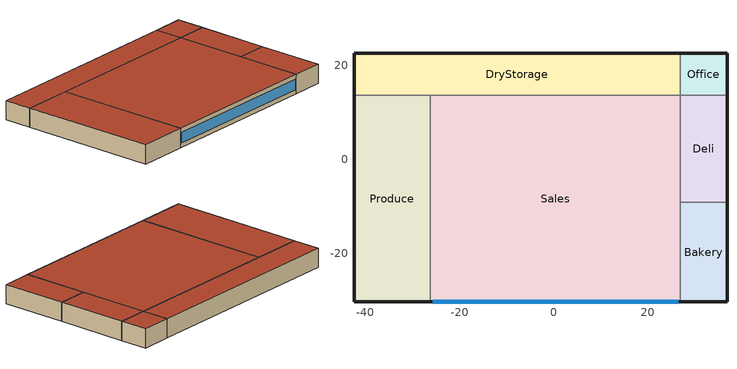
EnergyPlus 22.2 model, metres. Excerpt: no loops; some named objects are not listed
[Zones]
Bakery
 floor ground (ext-slab): 36.79,-9.13 36.79,-30.24 26.89,-30.24 26.89,-9.13 z0
 wall outside (Mass Non-res Ext Wall): 26.89,-30.24 36.79,-30.24 36.79,-9.13 z0:6.1
 wall to Sales (int-walls): 26.89,-9.13 26.89,-30.24 z0:6.1
 wall to Deli (int-walls): 36.79,-9.13 26.89,-9.13 z0:6.1
 roof outside (IEAD Non-res Roof): 26.89,-9.13 26.89,-30.24 36.79,-30.24 36.79,-9.13 z6.1
Sales
 floor ground (ext-slab): 26.89,13.58 26.89,-30.24 -26.17,-30.24 -26.17,13.58 z0
 wall outside (Mass Non-res Ext Wall): -26.17,-30.24 26.89,-30.24 z0:6.1
 wall to Deli (int-walls): 26.89,-9.13 26.89,13.58 z0:6.1
 wall to DryStorage (int-walls): 26.89,13.58 -26.17,13.58 z0:6.1
 wall to Produce (int-walls): -26.17,13.58 -26.17,-30.24 z0:6.1
 window (Window Non-res Fixed): -25.69,-30.24 26.41,-30.24 z1.37:4.73
 roof outside (IEAD Non-res Roof): -26.17,13.58 -26.17,-30.24 26.89,-30.24 26.89,13.58 z6.1
Deli
 floor ground (ext-slab): 36.79,13.58 36.79,-9.13 26.89,-9.13 26.89,13.58 z0
 wall outside (Mass Non-res Ext Wall): 36.79,-9.13 36.79,13.58 z0:6.1
 wall to Office (int-walls): 36.79,13.58 26.89,13.58 z0:6.1
 roof outside (IEAD Non-res Roof): 26.89,13.58 26.89,-9.13 36.79,-9.13 36.79,13.58 z6.1
DryStorage
 floor ground (ext-slab): 26.89,22.55 26.89,13.58 -42.4,13.58 -42.4,22.55 z0
 wall outside (Mass Non-res Ext Wall): 26.89,22.55 -42.4,22.55 -42.4,13.58 z0:6.1
 wall to Office (int-walls): 26.89,13.58 26.89,22.55 z0:6.1
 wall to Produce (int-walls): -42.4,13.58 -26.17,13.58 z0:6.1
 roof outside (IEAD Non-res Roof): -42.4,22.55 -42.4,13.58 26.89,13.58 26.89,22.55 z6.1
Office
 floor ground (ext-slab): 36.79,22.55 36.79,13.58 26.89,13.58 26.89,22.55 z0
 wall outside (Mass Non-res Ext Wall): 36.79,13.58 36.79,22.55 26.89,22.55 z0:6.1
 roof outside (IEAD Non-res Roof): 26.89,22.55 26.89,13.58 36.79,13.58 36.79,22.55 z6.1
Produce
 floor ground (ext-slab): -26.17,13.58 -26.17,-30.24 -42.4,-30.24 -42.4,13.58 z0
 wall outside (Mass Non-res Ext Wall): -42.4,13.58 -42.4,-30.24 -26.17,-30.24 z0:6.1
 roof outside (IEAD Non-res Roof): -42.4,13.58 -42.4,-30.24 -26.17,-30.24 -26.17,13.58 z6.1
[Building]
Ref Bldg SuperMarket New2004_v1.3_5.0: North Axis {deg}=0; Terrain=City; Loads Convergence Tolerance Value {W}=0.04; Temperature Convergence Tolerance Value {deltaC}=0.2; Solar Distribution=FullInteriorAndExterior; Maximum Number of Warmup Days=25; Minimum Number of Warmup Days=6
[Site:Location]
USA CA-LOS ANGELES: Latitude {deg}=33.92; Longitude {deg}=-118.4; Time Zone {hr}=-8; Elevation {m}=32
[SizingPeriod:DesignDay] Day of Month=21; Humidity Condition Type=Wetbulb; Barometric Pressure {Pa}=100941; Rain Indicator=No; Snow Indicator=No; Daylight Saving Time Indicator=No; Solar Model Indicator=ASHRAEClearSky
Name | Month | Day Type | Maximum Dry-Bulb Temperature {C} | Daily Dry-Bulb Temperature Range {deltaC} | Wetbulb or DewPoint at Maximum Dry-Bulb {C} | Wind Speed {m/s} | Wind Direction {deg} | Sky Clearness
LOS_ANGELES Ann Htg 99.6% Condns DB | 1 | WinterDesignDay | 6.6 | 0 | 6.6 | 2.5 | 80 | 0
LOS_ANGELES Ann Clg .4% Condns WB=>MDB | 8 | SummerDesignDay | 25.5 | 6 | 21.1 | 4.2 | 250 | 1
[Site:WaterMainsTemperature]
Calculation Method=CORRELATION; Annual Average Outdoor Air Temperature {C}=16.64; Maximum Difference In Monthly Average Outdoor Air Temperatures {deltaC}=6.8
[Site:GroundTemperature:BuildingSurface]
20.133, 20.114, 20.098, 20.195, 20.555, 20.958, 22.367, 22.7, 22.775, 21.957, 20.592, 20.216
[Construction]
Mass Non-res Ext Wall: 1IN Stucco, 8IN Concrete HW, Mass NonRes Wall Insulation, 1/2IN Gypsum
IEAD Non-res Roof: Roof Membrane, IEAD NonRes Roof Insulation, Metal Decking
ext-slab: HW CONCRETE
int-walls: 1/2IN Gypsum, 1/2IN Gypsum
Window Non-res Fixed: NonRes Fixed Assembly Window
InteriorFurnishings: Std Wood 6inch
[Material] Thermal Absorptance=0.9
Name | Roughness | Thickness {m} | Conductivity {W/m-K} | Density {kg/m3} | Specific Heat {J/kg-K} | Solar Absorptance | Visible Absorptance
Mass NonRes Wall Insulation | MediumRough | 0.0365395 | 0.049 | 265 | 836.8 | 0.7 | 0.7
IEAD NonRes Roof Insulation | MediumRough | 0.124663 | 0.049 | 265 | 836.8 | 0.7 | 0.7
Std Wood 6inch | MediumSmooth | 0.15 | 0.12 | 540 | 1210 | 0.7 | 0.7
1/2IN Gypsum | Smooth | 0.0127 | 0.16 | 784.9 | 830 | 0.92 | 0.92
1IN Stucco | Smooth | 0.0253 | 0.6918 | 1858 | 837 | 0.92 | 0.92
8IN CONCRETE HW | Rough | 0.2032 | 1.311 | 2240 | 836.8 | 0.7 | 0.7
HW CONCRETE | Rough | 0.1016 | 1.311 | 2240 | 836.8 | 0.7 | 0.7
Roof Membrane | VeryRough | 0.0095 | 0.16 | 1121.29 | 1460 | 0.7 | 0.7
Metal Decking | MediumSmooth | 0.0015 | 45.006 | 7680 | 418.4 | 0.7 | 0.3
[WindowMaterial:SimpleGlazingSystem]
NonRes Fixed Assembly Window: U-Factor {W/m2-K}=3.23646; Solar Heat Gain Coefficient=0.25
[Zone] Type=1; Multiplier=1; Floor Area {m2}=autocalculate; Part of Total Floor Area=Yes
Bakery; Deli; DryStorage; Office; Produce; Sales
[People] Number of People Schedule=BLDG_OCC_SCH; Number of People Calculation Method=Area/Person; Fraction Radiant=0.3; Sensible Heat Fraction=AUTOCALCULATE; Activity Level Schedule=ACTIVITY_SCH; Enable ASHRAE 55 Comfort Warnings=No; Mean Radiant Temperature Calculation Type=ZoneAveraged; Work Efficiency Schedule=WORK_EFF_SCH; Clothing Insulation Calculation Method=ClothingInsulationSchedule; Clothing Insulation Schedule=CLOTHING_SCH; Air Velocity Schedule=AIR_VELO_SCH; Thermal Comfort Model 1 Type=FANGER
Name | Zone or ZoneList or Space or SpaceList | Floor Area per Person {m2/person}
Bakery People | Bakery | 11.61
Deli People | Deli | 11.61
DryStorage People | DryStorage | 27.87
Office People | Office | 18.58
Produce People | Produce | 11.61
Sales People | Sales | 11.61
[Lights] Schedule=BLDG_LIGHT_SCH; Design Level Calculation Method=Watts/Area; Return Air Fraction=0; Fraction Radiant=0.7; Fraction Visible=0.2; Fraction Replaceable=1; Return Air Fraction Calculated from Plenum Temperature=No
Name | Zone or ZoneList or Space or SpaceList | Watts per Zone Floor Area {W/m2}
Bakery_Lights | Bakery | 18.29
Deli_Lights | Deli | 18.29
DryStorage_Lights | DryStorage | 8.61
Office_Lights | Office | 11.84
Produce_Lights | Produce | 18.29
Sales_Lights | Sales | 18.29
[ElectricEquipment] Fraction Latent=0
Name | Zone or ZoneList or Space or SpaceList | Schedule | Design Level Calculation Method | Design Level {W} | Fraction Radiant | Fraction Lost | Watts per Zone Floor Area {W/m2}
Bakery_MiscPlug_Equip | Bakery | BLDG_EQUIP_SCH | EquipmentLevel | 11244 | 0.5 | 0
Deli_MiscPlug_Equip | Deli | BLDG_EQUIP_SCH | EquipmentLevel | 12105 | 0.5 | 0
DryStorage_MiscPlug_Equip | DryStorage | BLDG_EQUIP_SCH | Watts/Area |  | 0.5 | 0 | 8.07
Office_MiscPlug_Equip | Office | BLDG_EQUIP_SCH | Watts/Area |  | 0.5 | 0 | 8.07
Produce_MiscPlug_Equip | Produce | BLDG_EQUIP_SCH | Watts/Area |  | 0.5 | 0 | 5.38
Sales_MiscPlug_Equip | Sales | BLDG_EQUIP_SCH | Watts/Area |  | 0.5 | 0 | 5.38
Deli_Exhaust_Fan | Deli | Deli_Exhaust_SCH | EquipmentLevel | 524 | 0 | 1
[GasEquipment] Schedule=BLDG_EQUIP_SCH; Design Level Calculation Method=EquipmentLevel; Fraction Latent=0; Fraction Radiant=0.5; Fraction Lost=0
Name | Zone or ZoneList or Space or SpaceList | Design Level {W}
Bakery_MiscGas_Equip | Bakery | 5622
Deli_MiscGas_Equip | Deli | 6053
[Exterior:Lights]
Exterior Facade Lighting: Schedule=ALWAYS_ON; Design Level {W}=13577; Control Option=AstronomicalClock
[ZoneInfiltration:DesignFlowRate] Schedule=INFIL_HALF_ON_SCH; Design Flow Rate Calculation Method=Flow/ExteriorArea; Flow Rate per Exterior Surface Area {m3/s-m2}=0.000302; Constant Term Coefficient=1; Temperature Term Coefficient=0; Velocity Term Coefficient=0; Velocity Squared Term Coefficient=0
Name | Zone or ZoneList or Space or SpaceList
Bakery_Infiltration | Bakery
Deli_Infiltration | Deli
DryStorage_Infiltration | DryStorage
Office_Infiltration | Office
Produce_Infiltration | Produce
Sales_Infiltration | Sales
[InternalMass] Construction=InteriorFurnishings
Name | Zone or ZoneList | Surface Area {m2}
Bakery Internal Mass | Bakery | 418.0818
Deli Internal Mass | Deli | 449.4372
DryStorage Internal Mass | DryStorage | 1243.78
Office Internal Mass | Office | 177.6835
Produce Internal Mass | Produce | 1422.73
Sales Internal Mass | Sales | 4649.88
[ZoneMixing]
Deli Exhaust Fanmixing_0: Zone or Space=Deli; Schedule=HVACOperationSchd; Design Flow Rate Calculation Method=Flow/Zone; Design Flow Rate {m3/s}=1.0785; Source Zone or Space=Sales; Delta Temperature {deltaC}=0
[AvailabilityManager:NightCycle] Applicability Schedule=ALWAYS_ON; Fan Schedule=HVACOperationSchd; Control Type=CycleOnAny; Thermostat Tolerance {deltaC}=1; Cycling Run Time Control Type=FixedRunTime; Cycling Run Time {s}=1800
PSZ-AC:1 Availability Manager; PSZ-AC:2 Availability Manager; PSZ-AC:3 Availability Manager; PSZ-AC:4 Availability Manager; PSZ-AC:5 Availability Manager; PSZ-AC:6 Availability Manager
[Refrigeration:CompressorRack] Heat Rejection Location=OUTDOORS; Design Condenser Fan Power {W}=4500; Condenser Type=AIRCOOLED
Name | Design Compressor Rack COP {W/W} | Compressor Rack COP Function of Temperature Curve | Condenser Fan Power Function of Temperature Curve | Refrigeration Case Name or WalkIn Name or CaseAndWalkInList
RACKA | 2.5 | RACKA_RackCOPfTCurve | RACKA_RackCondFanCurve | RACKAcase list
RACKB | 1.3 | RACKB_RackCOPfTCurve | RACKB_RackCondFanCurve2 | RACKBcase list
RACKC | 2.5 | RACKC_RackCOPfTCurve | RACKC_RackCondFanCurve | RACKCcase list
[UtilityCost:Tariff] Group=Comm Elect
Name | Output Meter | Conversion Factor Choice | Time of Use Period Schedule | Season Schedule | Demand Window Length | Monthly Charge or Variable
SCE_TOU-8_GeneralServiceLarge | Electricity:Facility | kWh | SCETOUSched | SCESeasonsSchedule | HalfHour | 246.33
SCE_GS-2_GeneralService | Electricity:Facility | kWh | SCETOUSched | SCESeasonsSchedule | HalfHour | 74.03
SCE_GS-1_GeneralService | Electricity:Facility | kWh |  | SCESeasonsSchedule | HalfHour | 15.25
CA_EIAMonthlyRateGas | NaturalGas:Facility | MCF |  |  |  | 0
[UtilityCost:Charge:Simple]
Name | Utility Cost Charge Simple | Tariff | Source Variable | Season | Category Variable | Cost per Unit Value or Variable
 | SummerDeliveryOnPeakEnergyCharge | SCE_TOU-8_GeneralServiceLarge | PeakEnergy | Summer | EnergyCharges | 0.01676
 | SummerDeliveryOffPeakEnergyCharge | SCE_TOU-8_GeneralServiceLarge | OffPeakEnergy | Summer | EnergyCharges | 0.01676
 | SummerDeliveryMidPeakEnergyCharge | SCE_TOU-8_GeneralServiceLarge | MidPeakEnergy | Summer | EnergyCharges | 0.01676
 | WinterDeliveryOffPeakEnergyCharge | SCE_TOU-8_GeneralServiceLarge | OffPeakEnergy | Winter | EnergyCharges | 0.01676
 | WinterDeliveryMidPeakEnergyCharge | SCE_TOU-8_GeneralServiceLarge | MidPeakEnergy | Winter | EnergyCharges | 0.01676
 | FacilitiesDemandCharge | SCE_TOU-8_GeneralServiceLarge | TotalDemand | Annual | DemandCharges | 6.35
 | SummerTOUOnPeakDemandCharge | SCE_TOU-8_GeneralServiceLarge | PeakDemand | Summer | DemandCharges | 8.84
 | SummerTOUMidPeakDemandCharge | SCE_TOU-8_GeneralServiceLarge | MidPeakDemand | Summer | DemandCharges | 0.76
 | TransformerDemandCharge | SCE_TOU-8_GeneralServiceLarge | TotalDemand | Annual | DemandCharges | 1
 | PowerFactorDemandCharge | SCE_TOU-8_GeneralServiceLarge | TotalDemand | Annual | DemandCharges | 0.23
 | TaxofEightPercent | SCE_TOU-8_GeneralServiceLarge | SubTotal | Annual | Taxes | 0.08
 | AnnualDeliveryEnergyCharge | SCE_GS-2_GeneralService | totalEnergy | Annual | EnergyCharges | 0.0189
 | AnnualFacilityDemandURGCharge | SCE_GS-2_GeneralService | totalDemand | Annual | DemandCharges | 0.77
 | AnnualFacilityDemandDelivCharge | SCE_GS-2_GeneralService | totalDemand | Annual | DemandCharges | 5.44
 | SummerTimeRelatedDemandCharge | SCE_GS-2_GeneralService | totalDemand | Summer | DemandCharges | 1.87
 | SummerTimeDemandDelivCharge | SCE_GS-2_GeneralService | totalDemand | Summer | DemandCharges | 7.04
 | TaxofEightPercent | SCE_GS-2_GeneralService | SubTotal | Annual | Taxes | 0.08
 | SummerEnergyCharge | SCE_GS-1_GeneralService | totalEnergy | Summer | EnergyCharges | 0.0808
 | WinterEnergyCharge | SCE_GS-1_GeneralService | totalEnergy | Winter | EnergyCharges | 0.0351
 | AnnualDeliveryEnergyCharge | SCE_GS-1_GeneralService | totalEnergy | Annual | EnergyCharges | 0.0694
 | taxofEightPercent | SCE_GS-1_GeneralService | SubTotal | Summer | Taxes | 0.08
 | MonthlyRateGasCharge | CA_EIAMonthlyRateGas | totalEnergy | Annual | EnergyCharges | CA_MonthlyGasRates
 | TaxofEightPercent | CA_EIAMonthlyRateGas | SubTotal | Annual | Taxes | 0.08
[UtilityCost:Qualify] Variable=TotalDemand; Season=Annual; Threshold Test=Count
Name | Utility Cost Qualify | Tariff | Qualify Type | Threshold Value or Variable | Number of Months
 | MinDemand500kw | SCE_TOU-8_GeneralServiceLarge | Minimum | 500 | 12
 | MaxDemand500kw | SCE_GS-2_GeneralService | Maximum | 500 | 1
 | MinDemand20kw | SCE_GS-2_GeneralService | Minimum | 20 | 12
 | MaxDemand20kw | SCE_GS-1_GeneralService | Maximum | 20 | 1
[UtilityCost:Charge:Block]
Utility Cost Charge Block=AnnualUtilityRetained; Tariff=SCE_GS-2_GeneralService; Source Variable=TotalEnergy; Season=Annual; Category Variable=EnergyCharges; Block Size Multiplier Value or Variable=totalDemand; Block Size 1 Value or Variable=300; Block 1 Cost per Unit Value or Variable=0.0694; Block Size 2 Value or Variable=remaining; Block 2 Cost per Unit Value or Variable=0.0791
[UtilityCost:Variable]
CA_MonthlyGasRates: Tariff=CA_EIAMonthlyRateGas; Variable Type=Currency; January Value=9.37; February Value=8.88; March Value=8.2; April Value=7.29; May Value=7.82; June Value=8.26; July Value=8.23; August Value=8.21; September Value=7.9; October Value=8.09; November Value=7.64; December Value=8.43
[Schedule:Compact]
ALWAYS_ON: Through: 12/31, For: AllDays, Until: 24:00, 1
Deli_Exhaust_SCH: Through: 12/31, For: WinterDesignDay SummerDesignDay, Until: 24:00, 1, For: AllOtherDays, Until: 06:00, 0, Until: 22:00, 1, Until: 24:00, 0
BLDG_EQUIP_SCH: Through: 12/31, For: Weekdays, Until: 06:00, 0.2, Until: 08:00, 0.4, Until: 09:00, 0.7, Until: 18:00, 0.9, Until: 20:00, 0.8, Until: 21:00, 0.7, Until: 22:00, 0.4, Until: 24:00, 0.2, For: Saturday, Until: 06:00, 0.15, Until: 08:00, 0.3, Until: 09:00, 0.5, Until: 10:00, 0.8, Until: 18:00, 0.9, Until: 19:00, 0.7, Until: 21:00, 0.5, Until: 22:00, 0.3, Until: 24:00, 0.15, For: SummerDesignDay, Until: 24:00, 1, For: WinterDesignDay, Until: 24:00, 0, For: Sunday Holidays AllOtherDays, Until: 06:00, 0.15, Until: 10:00, 0.3, Until: 12:00, 0.6, Until: 17:00, 0.8, Until: 18:00, 0.6, Until: 22:00, 0.4, Until: 24:00, 0.15
BLDG_LIGHT_SCH: Through: 12/31, For: Weekdays, Until: 06:00, 0.05, Until: 08:00, 0.2, Until: 09:00, 0.5, Until: 18:00, 0.9, Until: 20:00, 0.6, Until: 21:00, 0.5, Until: 22:00, 0.2, Until: 24:00, 0.05, For: Saturday, Until: 06:00, 0.05, Until: 08:00, 0.1, Until: 09:00, 0.3, Until: 10:00, 0.6, Until: 18:00, 0.9, Until: 19:00, 0.5, Until: 21:00, 0.3, Until: 22:00, 0.1, Until: 24:00, 0.05, For: SummerDesignDay, Until: 24:00, 1, For: WinterDesignDay, Until: 24:00, 0, For: Sunday Holidays AllOtherDays, Until: 06:00, 0.05, Until: 10:00, 0.1, Until: 12:00, 0.4, Until: 17:00, 0.6, Until: 18:00, 0.4, Until: 22:00, 0.2, Until: 24:00, 0.05
BLDG_OCC_SCH: Through: 12/31, For: Weekdays, Until: 06:00, 0, Until: 08:00, 0.1, Until: 09:00, 0.2, Until: 11:00, 0.5, Until: 15:00, 0.7, Until: 16:00, 0.8, Until: 17:00, 0.7, Until: 19:00, 0.5, Until: 22:00, 0.3, Until: 24:00, 0, For: SummerDesignDay, Until: 24:00, 1, For: Saturday, Until: 06:00, 0, Until: 08:00, 0.1, Until: 09:00, 0.2, Until: 10:00, 0.5, Until: 11:00, 0.6, Until: 17:00, 0.8, Until: 18:00, 0.6, Until: 21:00, 0.2, Until: 22:00, 0.1, Until: 24:00, 0, For: WinterDesignDay, Until: 24:00, 0, For: Sunday Holidays AllOtherDays, Until: 06:00, 0, Until: 10:00, 0.1, Until: 12:00, 0.2, Until: 17:00, 0.4, Until: 18:00, 0.2, Until: 22:00, 0.1, Until: 24:00, 0
INFIL_HALF_ON_SCH: Through: 12/31, For: Weekdays SummerDesignDay, Until: 06:00, 1, Until: 22:00, 0.5, Until: 24:00, 1, For: Saturday, Until: 06:00, 1, Until: 22:00, 0.5, Until: 24:00, 1, For: WinterDesignDay, Until: 24:00, 1, For: Sunday Holidays AllOtherDays, Until: 08:00, 1, Until: 17:00, 0.5, Until: 24:00, 1
CLOTHING_SCH: Through: 04/30, For: AllDays, Until: 24:00, 1, Through: 09/30, For: AllDays, Until: 24:00, 0.5, Through: 12/31, For: AllDays, Until: 24:00, 1
WORK_EFF_SCH: Through: 12/31, For: AllDays, Until: 24:00, 0
ACTIVITY_SCH: Through: 12/31, For: AllDays, Until: 24:00, 120
AIR_VELO_SCH: Through: 12/31, For: AllDays, Until: 24:00, 0.2
HVACOperationSchd: Through: 12/31, For: AllDays, Until: 06:00, 0, Until: 22:00, 1, Until: 24:00, 0
SCESeasonsSchedule: Through: 5/31, For: AllDays, Until: 24:00, 1, Through: 9/30, For: AllDays, Until: 24:00, 3, Through: 12/31, For: AllDays, Until: 24:00, 1
SCETOUSched: Through: 5/31, For: WeekDays, Until: 8:00, 3, Until: 21:00, 4, Until: 24:00, 3, For: AllOtherDays, Until: 24:00, 3, Through: 9/30, For: WeekDays, Until: 8:00, 3, Until: 12:00, 4, Until: 18:00, 1, Until: 23:00, 4, Until: 24:00, 3, For: AllOtherDays, Until: 24:00, 3, Through: 12/31, For: WeekDays, Until: 8:00, 3, Until: 21:00, 4, Until: 24:00, 3, For: AllOtherDays, Until: 24:00, 3
[Curve:Quadratic] Maximum Value of x=35
Name | Coefficient1 Constant | Coefficient2 x | Coefficient3 x**2 | Minimum Value of x
RACKA_RackCOPfTCurve; RACKB_RackCOPfTCurve; RACKC_RackCOPfTCurve | 1.7603 | -0.0377 | 0.0004 | 10
RACKA_RackCondFanCurve; RACKC_RackCondFanCurve | 0.3 | 0.02 | 0 | 10
RACKB_RackCondFanCurve2 | 0 | 0.0286 | 0 | 0
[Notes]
DOE Commercial Reference Building
Supermarket, new construction 90.1-2004
EnergyPlus Version 5.0
ASHRAE Standards 90.1-2004 and 62-1999
Description:  Single story, six zone building.
Form:         Area = 4,181 m2 (45,002 ft2); Number of Stories = 1; Shape = rectangle, Aspect ratio = 1.5
Envelope:     Envelope thermal properties vary with climate according to ASHRAE Standard 90.1-2004.
Opaque constructions: mass walls; built-up flat roof (insulation above deck); slab-on-grade floor
Windows: window-to-wall ratio = 10.9%
Infiltration = 0.4 cfm/ft2 above grade wall area at 0.3 in wc (75 Pa) adjusted to 0.016 in wc (4 Pa).
50% of full value when ventilation system on.
HVAC:         PSZ-AC, gas furnace
Economizers per 90.1-2004
Exhaust:      Deli exhaust 1,416 L/s (3,000 cfm), 85% of exhaust make-up air from sales
Deli exhaust fan modeled as exterior load to avoid getting double make-up air
Bakery exhaust 354 L/s (750 cfm)
Int. gains:   W/m2 (W/ft2)   lights              elec plug        gas plug
Refrigeration   Case Length, Zone Breakdown [m]
Office  Bakery  Sales  Deli Produce
multideck meat cases    0       0     33.58   3     0
other multideck cases   0       0     49.25   0    30
reach-in cases          0       0     81.69   0     0
single-level open cases 0       0     39.01   0     0
meat walk in cooler     0       0     10.44   4.8   0
other walk in cooler    0     2.4     96.66   0     0
walk in freezer         0       0     38.10   0     0
Detached Shading:               None
Daylight:                       None
Natural Ventilation:            None
Zonal Equipment:                None
Air Primary Loops:              PSZ-AC
Plant Loops:                    SHWSys1
System Equipment Autosize:      Yes
Purchased Cooling:              None
Purchased Heating:              None
Coils:                          Coil:Cooling:DX:SingleSpeed; Coil:Cooling:DX:TwoSpeed; Coil:Heating:Gas
Pumps:                          None
Boilers:                        None
Chillers:                       None
Reference citation for the Commercial Reference Buildings:
Deru, M.; Field, K.; Studer, D.; Benne, K.; Griffith, B.; Torcellini, P;
Halverson, M.; Winiarski, D.; Liu, B.; Rosenberg, M.; Huang, J.;
Yazdanian, M.; Crawley, D. (2010).
U.S. Department of Energy Commercial Reference Building Models of the National Building Stock.
Washington, DC: U.S. Department of Energy, Energy Efficiency and
Renewable Energy, Office of Building Technologies.
***GENERAL SIMULATION PARAMETERS***
Number of Zones: 6
***HOLIDAYS & DAYLIGHT SAVINGS***
